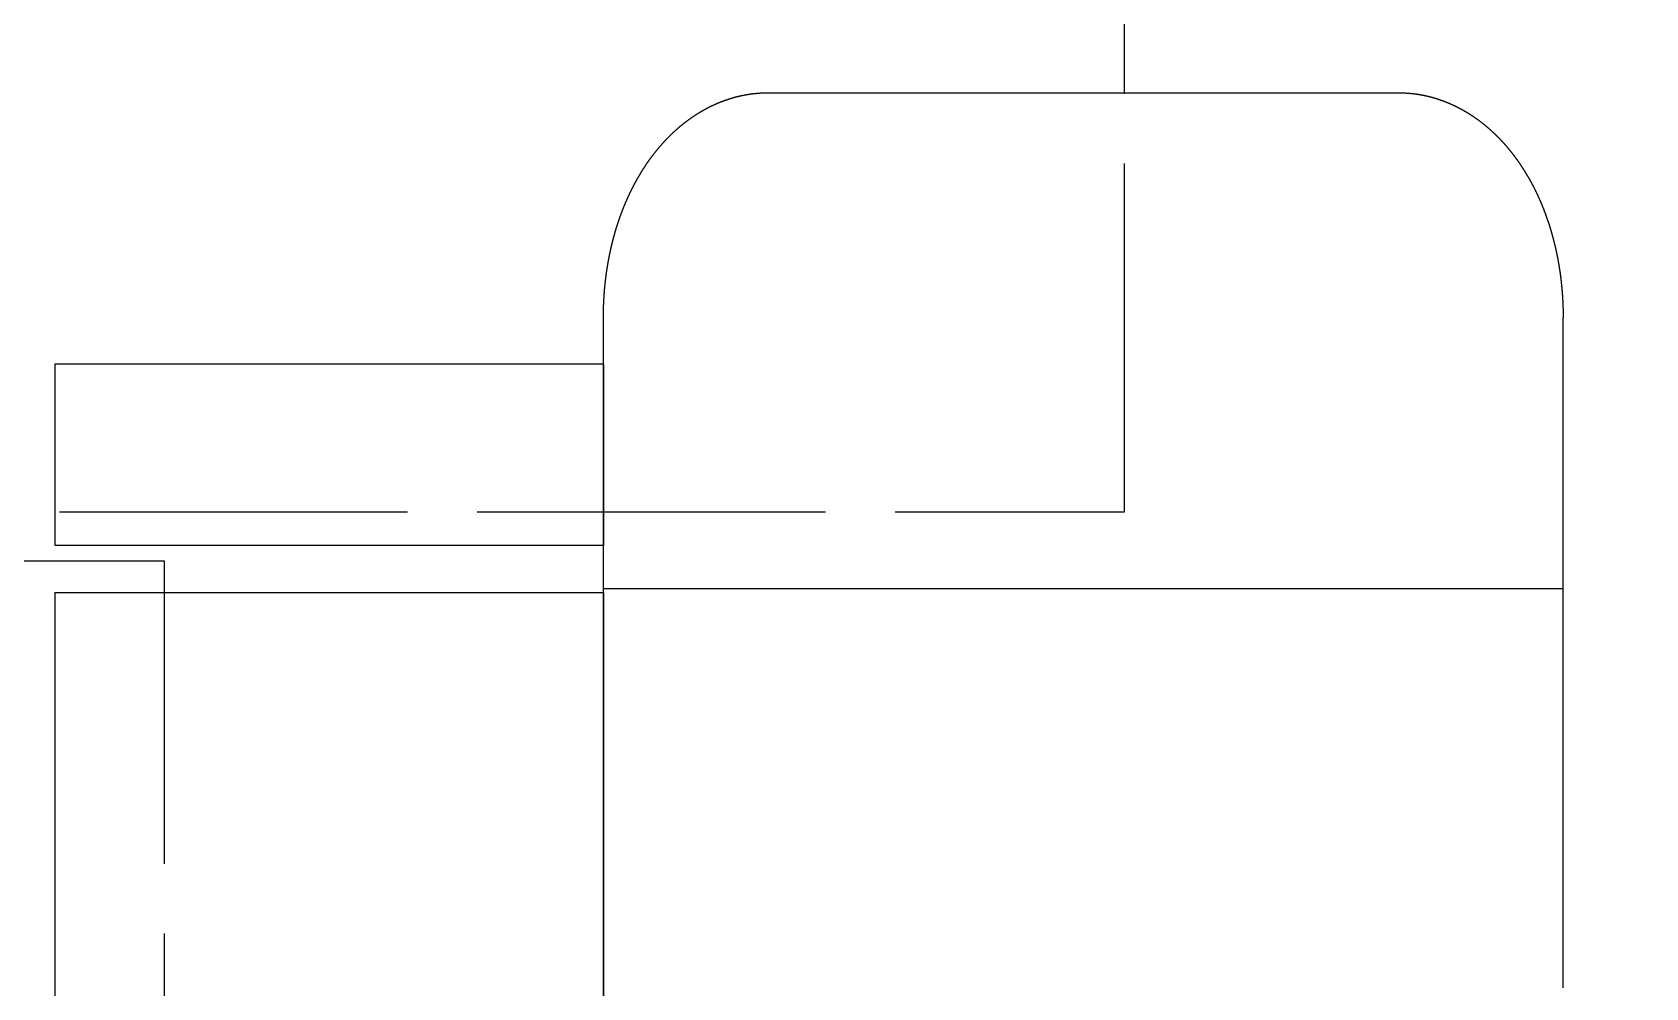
# Model space of a CAD drawing. Header units: millimetres. Extents: x -6.6 to 37.3, y -31.4 to 37.
# Drawn here: x 27.52 to 33.4, y 7.04 to 10.53 of the extents above; entities that cross this region are included whole.
import ezdxf

# ---------------------------------------------------------------- set-up
doc = ezdxf.new("R2010")
doc.units = ezdxf.units.MM
doc.linetypes.add('DASHED', pattern=[1.524, 1.27, -0.254])
for name, color, linetype in [('00_BOARD', 7, 'Continuous'), ('20_CONTACT', 3, 'Continuous'), ('30_OVERHANG', 2, 'DASHED')]:
    doc.layers.add(name, color=color, linetype=linetype)

msp = doc.modelspace()

# ---------------------------------------------------------------- linework, layer by layer
at = {"layer": '00_BOARD'}
msp.add_lwpolyline([(27.8, -1.5, -0.414214), (26.8, -0.5), (26.8, 10.5, -0.414214), (27.8, 11.5), (32.4, 11.5, 0.414214), (33.4, 12.5), (33.4, 33, 0.414214), (29.4, 37), (27.7614, 37, 0.245393), (24.4788, 35.2857, -0.522233), (2.3212, 35.2857, 0.245393), (-0.9614, 37), (-2.6, 37, 0.414214), (-6.6, 33), (-6.6, 12.5, 0.414214), (-5.6, 11.5), (-1, 11.5, -0.414214), (0, 10.5), (0, -0.5, -0.414214), (-1, -1.5)], format="xyb", dxfattribs=at)
at = {"layer": '20_CONTACT'}
for points in [[(29.6, 9.4876), (29.6, 9.4889), (29.6, 9.4902), (29.6, 9.4916), (29.6, 9.4929), (29.6, 9.4943), (29.6, 9.4956), (29.6, 9.497), (29.6, 9.4983), (29.6001, 9.4996), (29.6001, 9.501), (29.6001, 9.5023), (29.6001, 9.5037), (29.6001, 9.505), (29.6001, 9.5064), (29.6002, 9.5077), (29.6002, 9.509), (29.6002, 9.5104), (29.6002, 9.5117), (29.6003, 9.5131), (29.6003, 9.5144), (29.6003, 9.5157), (29.6004, 9.5171), (29.6004, 9.5184), (29.6004, 9.5197), (29.6005, 9.5211), (29.6005, 9.5224), (29.6005, 9.5238), (29.6006, 9.5251), (29.6006, 9.5264), (29.6007, 9.5278), (29.6007, 9.5291), (29.6008, 9.5304), (29.6008, 9.5318), (29.6009, 9.5331), (29.6009, 9.5345), (29.601, 9.5358), (29.601, 9.5371), (29.6011, 9.5385), (29.6011, 9.5398), (29.6012, 9.5411), (29.6012, 9.5425), (29.6013, 9.5438), (29.6014, 9.5451), (29.6014, 9.5465), (29.6015, 9.5478), (29.6016, 9.5491), (29.6016, 9.5504), (29.6017, 9.5518), (29.6018, 9.5531), (29.6018, 9.5544), (29.6019, 9.5558), (29.602, 9.5571), (29.6021, 9.5584), (29.6022, 9.5598), (29.6022, 9.5611), (29.6023, 9.5624), (29.6024, 9.5637), (29.6025, 9.5651), (29.6026, 9.5664), (29.6027, 9.5677), (29.6028, 9.569), (29.6028, 9.5704), (29.6029, 9.5717), (29.603, 9.573), (29.6031, 9.5743), (29.6032, 9.5757), (29.6033, 9.577), (29.6034, 9.5783), (29.6035, 9.5796), (29.6036, 9.581), (29.6037, 9.5823), (29.6038, 9.5836), (29.6039, 9.5849), (29.604, 9.5863), (29.6042, 9.5876), (29.6043, 9.5889), (29.6044, 9.5902), (29.6045, 9.5915), (29.6046, 9.5928), (29.6047, 9.5942), (29.6049, 9.5955), (29.605, 9.5968), (29.6051, 9.5981), (29.6052, 9.5994), (29.6053, 9.6008), (29.6055, 9.6021), (29.6056, 9.6034), (29.6057, 9.6047), (29.6059, 9.606), (29.606, 9.6073), (29.6061, 9.6086), (29.6063, 9.6099), (29.6064, 9.6113), (29.6065, 9.6126), (29.6067, 9.6139), (29.6068, 9.6152), (29.607, 9.6165), (29.6071, 9.6178), (29.6072, 9.6191), (29.6074, 9.6204), (29.6075, 9.6217), (29.6077, 9.623), (29.6078, 9.6244), (29.608, 9.6257), (29.6081, 9.627), (29.6083, 9.6283), (29.6085, 9.6296), (29.6086, 9.6309), (29.6088, 9.6322), (29.6089, 9.6335), (29.6091, 9.6348), (29.6093, 9.6361), (29.6094, 9.6374), (29.6096, 9.6387), (29.6098, 9.64), (29.6099, 9.6413), (29.6101, 9.6426), (29.6103, 9.6439), (29.6105, 9.6452), (29.6106, 9.6465), (29.6108, 9.6478), (29.611, 9.6491), (29.6112, 9.6504), (29.6113, 9.6517), (29.6115, 9.653), (29.6117, 9.6543), (29.6119, 9.6556), (29.6121, 9.6569), (29.6123, 9.6581), (29.6125, 9.6594), (29.6127, 9.6607), (29.6129, 9.662), (29.613, 9.6633), (29.6132, 9.6646), (29.6134, 9.6659), (29.6136, 9.6672), (29.6138, 9.6685), (29.614, 9.6698), (29.6142, 9.671), (29.6145, 9.6723), (29.6147, 9.6736), (29.6149, 9.6749), (29.6151, 9.6762), (29.6153, 9.6775), (29.6155, 9.6787), (29.6157, 9.68), (29.6159, 9.6813), (29.6161, 9.6826), (29.6164, 9.6839), (29.6166, 9.6851), (29.6168, 9.6864), (29.617, 9.6877), (29.6172, 9.689), (29.6175, 9.6903), (29.6177, 9.6915), (29.6179, 9.6928), (29.6182, 9.6941), (29.6184, 9.6954), (29.6186, 9.6966), (29.6189, 9.6979), (29.6191, 9.6992), (29.6193, 9.7005), (29.6196, 9.7017), (29.6198, 9.703), (29.62, 9.7043), (29.6203, 9.7055), (29.6205, 9.7068), (29.6208, 9.7081), (29.621, 9.7093), (29.6213, 9.7106), (29.6215, 9.7119), (29.6218, 9.7131), (29.622, 9.7144), (29.6223, 9.7157), (29.6225, 9.7169), (29.6228, 9.7182), (29.623, 9.7194), (29.6233, 9.7207), (29.6236, 9.722), (29.6238, 9.7232), (29.6241, 9.7245), (29.6244, 9.7257), (29.6246, 9.727), (29.6249, 9.7282), (29.6252, 9.7295), (29.6254, 9.7308), (29.6257, 9.732), (29.626, 9.7333), (29.6262, 9.7345), (29.6265, 9.7358), (29.6268, 9.737), (29.6271, 9.7383), (29.6274, 9.7395), (29.6276, 9.7408), (29.6279, 9.742), (29.6282, 9.7433), (29.6285, 9.7445), (29.6288, 9.7458), (29.6291, 9.747), (29.6294, 9.7482), (29.6297, 9.7495), (29.63, 9.7507), (29.6302, 9.752), (29.6305, 9.7532), (29.6308, 9.7544), (29.6311, 9.7557), (29.6314, 9.7569), (29.6317, 9.7582), (29.632, 9.7594), (29.6323, 9.7606), (29.6327, 9.7619), (29.633, 9.7631), (29.6333, 9.7643), (29.6336, 9.7656), (29.6339, 9.7668), (29.6342, 9.768), (29.6345, 9.7693), (29.6348, 9.7705), (29.6352, 9.7717), (29.6355, 9.7729), (29.6358, 9.7742), (29.6361, 9.7754), (29.6364, 9.7766), (29.6368, 9.7778), (29.6371, 9.7791), (29.6374, 9.7803), (29.6377, 9.7815), (29.6381, 9.7827), (29.6384, 9.7839), (29.6387, 9.7852), (29.6391, 9.7864), (29.6394, 9.7876), (29.6397, 9.7888), (29.6401, 9.79), (29.6404, 9.7912), (29.6408, 9.7925), (29.6411, 9.7937), (29.6414, 9.7949), (29.6418, 9.7961), (29.6421, 9.7973), (29.6425, 9.7985), (29.6428, 9.7997), (29.6432, 9.8009), (29.6435, 9.8021), (29.6439, 9.8033), (29.6442, 9.8045), (29.6446, 9.8057), (29.645, 9.807), (29.6453, 9.8082), (29.6457, 9.8094), (29.646, 9.8106), (29.6464, 9.8118), (29.6468, 9.8129), (29.6471, 9.8141), (29.6475, 9.8153), (29.6479, 9.8165), (29.6482, 9.8177), (29.6486, 9.8189), (29.649, 9.8201), (29.6493, 9.8213), (29.6497, 9.8225), (29.6501, 9.8237), (29.6505, 9.8249), (29.6509, 9.8261), (29.6512, 9.8273), (29.6516, 9.8284), (29.652, 9.8296), (29.6524, 9.8308), (29.6528, 9.832), (29.6532, 9.8332), (29.6535, 9.8344), (29.6539, 9.8355), (29.6543, 9.8367), (29.6547, 9.8379), (29.6551, 9.8391), (29.6555, 9.8402), (29.6559, 9.8414), (29.6563, 9.8426), (29.6567, 9.8438), (29.6571, 9.8449), (29.6575, 9.8461), (29.6579, 9.8473), (29.6583, 9.8484), (29.6587, 9.8496), (29.6591, 9.8508), (29.6595, 9.8519), (29.6599, 9.8531), (29.6604, 9.8543), (29.6608, 9.8554), (29.6612, 9.8566), (29.6616, 9.8578), (29.662, 9.8589), (29.6624, 9.8601), (29.6629, 9.8612), (29.6633, 9.8624), (29.6637, 9.8635), (29.6641, 9.8647), (29.6645, 9.8659), (29.665, 9.867), (29.6654, 9.8682), (29.6658, 9.8693), (29.6663, 9.8705), (29.6667, 9.8716), (29.6671, 9.8728), (29.6676, 9.8739), (29.668, 9.875), (29.6684, 9.8762), (29.6689, 9.8773), (29.6693, 9.8785), (29.6697, 9.8796), (29.6702, 9.8808), (29.6706, 9.8819), (29.6711, 9.883), (29.6715, 9.8842), (29.672, 9.8853), (29.6724, 9.8864), (29.6729, 9.8876), (29.6733, 9.8887), (29.6738, 9.8898), (29.6742, 9.891), (29.6747, 9.8921), (29.6751, 9.8932), (29.6756, 9.8944), (29.676, 9.8955), (29.6765, 9.8966), (29.677, 9.8977), (29.6774, 9.8988), (29.6779, 9.9), (29.6784, 9.9011), (29.6788, 9.9022), (29.6793, 9.9033), (29.6798, 9.9044), (29.6802, 9.9056), (29.6807, 9.9067), (29.6812, 9.9078), (29.6816, 9.9089), (29.6821, 9.91), (29.6826, 9.9111), (29.6831, 9.9122), (29.6836, 9.9133), (29.684, 9.9144), (29.6845, 9.9155), (29.685, 9.9167), (29.6855, 9.9178), (29.686, 9.9189), (29.6865, 9.92), (29.6869, 9.9211), (29.6874, 9.9222), (29.6879, 9.9233), (29.6884, 9.9243), (29.6889, 9.9254), (29.6894, 9.9265), (29.6899, 9.9276), (29.6904, 9.9287), (29.6909, 9.9298), (29.6914, 9.9309), (29.6919, 9.932), (29.6924, 9.9331), (29.6929, 9.9342), (29.6934, 9.9352), (29.6939, 9.9363), (29.6944, 9.9374), (29.6949, 9.9385), (29.6954, 9.9396), (29.6959, 9.9407), (29.6965, 9.9417), (29.697, 9.9428), (29.6975, 9.9439), (29.698, 9.945), (29.6985, 9.946), (29.699, 9.9471), (29.6996, 9.9482), (29.7001, 9.9492), (29.7006, 9.9503), (29.7011, 9.9514), (29.7016, 9.9524), (29.7022, 9.9535), (29.7027, 9.9546), (29.7032, 9.9556), (29.7038, 9.9567), (29.7043, 9.9577), (29.7048, 9.9588), (29.7053, 9.9599), (29.7059, 9.9609), (29.7064, 9.962), (29.707, 9.963), (29.7075, 9.9641), (29.708, 9.9651), (29.7086, 9.9662), (29.7091, 9.9672), (29.7097, 9.9683), (29.7102, 9.9693), (29.7107, 9.9703), (29.7113, 9.9714), (29.7118, 9.9724), (29.7124, 9.9735), (29.7129, 9.9745), (29.7135, 9.9755), (29.714, 9.9766), (29.7146, 9.9776), (29.7151, 9.9787), (29.7157, 9.9797), (29.7163, 9.9807), (29.7168, 9.9817), (29.7174, 9.9828), (29.7179, 9.9838), (29.7185, 9.9848), (29.7191, 9.9859), (29.7196, 9.9869), (29.7202, 9.9879), (29.7208, 9.9889), (29.7213, 9.9899), (29.7219, 9.991), (29.7225, 9.992), (29.723, 9.993), (29.7236, 9.994), (29.7242, 9.995), (29.7248, 9.996), (29.7253, 9.997), (29.7259, 9.9981), (29.7265, 9.9991), (29.7271, 10.0001), (29.7276, 10.0011), (29.7282, 10.0021), (29.7288, 10.0031), (29.7294, 10.0041), (29.73, 10.0051), (29.7306, 10.0061), (29.7312, 10.0071), (29.7317, 10.0081), (29.7323, 10.0091), (29.7329, 10.0101), (29.7335, 10.011), (29.7341, 10.012), (29.7347, 10.013), (29.7353, 10.014), (29.7359, 10.015), (29.7365, 10.016), (29.7371, 10.017), (29.7377, 10.018), (29.7383, 10.0189), (29.7389, 10.0199), (29.7395, 10.0209), (29.7401, 10.0219), (29.7407, 10.0228), (29.7413, 10.0238), (29.7419, 10.0248), (29.7425, 10.0258), (29.7431, 10.0267), (29.7438, 10.0277), (29.7444, 10.0287), (29.745, 10.0296), (29.7456, 10.0306), (29.7462, 10.0316), (29.7468, 10.0325), (29.7475, 10.0335), (29.7481, 10.0344), (29.7487, 10.0354), (29.7493, 10.0364), (29.7499, 10.0373), (29.7506, 10.0383), (29.7512, 10.0392), (29.7518, 10.0402), (29.7524, 10.0411), (29.7531, 10.0421), (29.7537, 10.043), (29.7543, 10.0439), (29.755, 10.0449), (29.7556, 10.0458), (29.7562, 10.0468), (29.7569, 10.0477), (29.7575, 10.0487), (29.7581, 10.0496), (29.7588, 10.0505), (29.7594, 10.0515), (29.76, 10.0524), (29.7607, 10.0533), (29.7613, 10.0542), (29.762, 10.0552), (29.7626, 10.0561), (29.7633, 10.057), (29.7639, 10.0579), (29.7646, 10.0589), (29.7652, 10.0598), (29.7659, 10.0607), (29.7665, 10.0616), (29.7672, 10.0625), (29.7678, 10.0635), (29.7685, 10.0644), (29.7691, 10.0653), (29.7698, 10.0662), (29.7704, 10.0671), (29.7711, 10.068), (29.7718, 10.0689), (29.7724, 10.0698), (29.7731, 10.0707), (29.7737, 10.0716), (29.7744, 10.0725), (29.7751, 10.0734), (29.7757, 10.0743), (29.7764, 10.0752), (29.7771, 10.0761), (29.7777, 10.077), (29.7784, 10.0779), (29.7791, 10.0788), (29.7798, 10.0797), (29.7804, 10.0806), (29.7811, 10.0814), (29.7818, 10.0823), (29.7825, 10.0832), (29.7831, 10.0841), (29.7838, 10.085), (29.7845, 10.0858), (29.7852, 10.0867), (29.7859, 10.0876), (29.7865, 10.0885), (29.7872, 10.0893), (29.7879, 10.0902), (29.7886, 10.0911), (29.7893, 10.0919), (29.79, 10.0928), (29.7906, 10.0937), (29.7913, 10.0945), (29.792, 10.0954), (29.7927, 10.0963), (29.7934, 10.0971), (29.7941, 10.098), (29.7948, 10.0988), (29.7955, 10.0997), (29.7962, 10.1005), (29.7969, 10.1014), (29.7976, 10.1022), (29.7983, 10.1031), (29.799, 10.1039), (29.7997, 10.1048), (29.8004, 10.1056), (29.8011, 10.1065), (29.8018, 10.1073), (29.8025, 10.1081), (29.8032, 10.109), (29.8039, 10.1098), (29.8046, 10.1106), (29.8053, 10.1115), (29.806, 10.1123), (29.8068, 10.1131), (29.8075, 10.114), (29.8082, 10.1148), (29.8089, 10.1156), (29.8096, 10.1164), (29.8103, 10.1172), (29.811, 10.1181), (29.8118, 10.1189), (29.8125, 10.1197), (29.8132, 10.1205), (29.8139, 10.1213), (29.8146, 10.1221), (29.8154, 10.1229), (29.8161, 10.1238), (29.8168, 10.1246), (29.8175, 10.1254), (29.8183, 10.1262), (29.819, 10.127), (29.8197, 10.1278), (29.8205, 10.1286), (29.8212, 10.1294), (29.8219, 10.1302), (29.8227, 10.131), (29.8234, 10.1318), (29.8241, 10.1325), (29.8249, 10.1333), (29.8256, 10.1341), (29.8263, 10.1349), (29.8271, 10.1357), (29.8278, 10.1365), (29.8285, 10.1373), (29.8293, 10.138), (29.83, 10.1388), (29.8308, 10.1396), (29.8315, 10.1404), (29.8323, 10.1411), (29.833, 10.1419), (29.8337, 10.1427), (29.8345, 10.1434), (29.8352, 10.1442), (29.836, 10.145), (29.8367, 10.1457), (29.8375, 10.1465), (29.8382, 10.1473), (29.839, 10.148), (29.8397, 10.1488), (29.8405, 10.1495), (29.8413, 10.1503), (29.842, 10.151), (29.8428, 10.1518), (29.8435, 10.1525), (29.8443, 10.1533), (29.845, 10.154), (29.8458, 10.1548), (29.8466, 10.1555), (29.8473, 10.1563), (29.8481, 10.157), (29.8489, 10.1577), (29.8496, 10.1585), (29.8504, 10.1592), (29.8512, 10.1599), (29.8519, 10.1607), (29.8527, 10.1614), (29.8535, 10.1621), (29.8542, 10.1629), (29.855, 10.1636), (29.8558, 10.1643), (29.8565, 10.165), (29.8573, 10.1657), (29.8581, 10.1665), (29.8589, 10.1672), (29.8596, 10.1679), (29.8604, 10.1686), (29.8612, 10.1693), (29.862, 10.17), (29.8628, 10.1707), (29.8635, 10.1714), (29.8643, 10.1721), (29.8651, 10.1728), (29.8659, 10.1735), (29.8667, 10.1742), (29.8674, 10.1749), (29.8682, 10.1756), (29.869, 10.1763), (29.8698, 10.177), (29.8706, 10.1777), (29.8714, 10.1784), (29.8722, 10.1791), (29.873, 10.1798), (29.8737, 10.1804), (29.8745, 10.1811), (29.8753, 10.1818), (29.8761, 10.1825), (29.8769, 10.1832), (29.8777, 10.1838), (29.8785, 10.1845), (29.8793, 10.1852), (29.8801, 10.1859), (29.8809, 10.1865), (29.8817, 10.1872), (29.8825, 10.1879), (29.8833, 10.1885), (29.8841, 10.1892), (29.8849, 10.1898), (29.8857, 10.1905), (29.8865, 10.1912), (29.8873, 10.1918), (29.8881, 10.1925), (29.8889, 10.1931), (29.8897, 10.1938), (29.8905, 10.1944), (29.8913, 10.1951), (29.8921, 10.1957), (29.893, 10.1963), (29.8938, 10.197), (29.8946, 10.1976), (29.8954, 10.1983), (29.8962, 10.1989), (29.897, 10.1995), (29.8978, 10.2002), (29.8986, 10.2008), (29.8995, 10.2014), (29.9003, 10.2021), (29.9011, 10.2027), (29.9019, 10.2033), (29.9027, 10.2039), (29.9035, 10.2045), (29.9044, 10.2052), (29.9052, 10.2058), (29.906, 10.2064), (29.9068, 10.207), (29.9077, 10.2076), (29.9085, 10.2082), (29.9093, 10.2088), (29.9101, 10.2094), (29.9109, 10.21), (29.9118, 10.2107), (29.9126, 10.2113), (29.9134, 10.2119), (29.9143, 10.2124), (29.9151, 10.213), (29.9159, 10.2136), (29.9167, 10.2142), (29.9176, 10.2148), (29.9184, 10.2154), (29.9192, 10.216), (29.9201, 10.2166), (29.9209, 10.2172), (29.9217, 10.2177), (29.9226, 10.2183), (29.9234, 10.2189), (29.9243, 10.2195), (29.9251, 10.2201), (29.9259, 10.2206), (29.9268, 10.2212), (29.9276, 10.2218), (29.9284, 10.2223), (29.9293, 10.2229), (29.9301, 10.2235), (29.931, 10.224), (29.9318, 10.2246), (29.9327, 10.2251), (29.9335, 10.2257), (29.9343, 10.2263), (29.9352, 10.2268), (29.936, 10.2274), (29.9369, 10.2279), (29.9377, 10.2285), (29.9386, 10.229), (29.9394, 10.2295), (29.9403, 10.2301), (29.9411, 10.2306), (29.942, 10.2312), (29.9428, 10.2317), (29.9437, 10.2322), (29.9445, 10.2328), (29.9454, 10.2333), (29.9462, 10.2338), (29.9471, 10.2344), (29.948, 10.2349), (29.9488, 10.2354), (29.9497, 10.2359), (29.9505, 10.2365), (29.9514, 10.237), (29.9522, 10.2375), (29.9531, 10.238), (29.954, 10.2385), (29.9548, 10.239), (29.9557, 10.2395), (29.9565, 10.2401), (29.9574, 10.2406), (29.9583, 10.2411), (29.9591, 10.2416), (29.96, 10.2421), (29.9608, 10.2426), (29.9617, 10.2431), (29.9626, 10.2436), (29.9634, 10.2441), (29.9643, 10.2445), (29.9652, 10.245), (29.966, 10.2455), (29.9669, 10.246), (29.9678, 10.2465), (29.9687, 10.247), (29.9695, 10.2475), (29.9704, 10.2479), (29.9713, 10.2484), (29.9721, 10.2489), (29.973, 10.2494), (29.9739, 10.2498), (29.9748, 10.2503), (29.9756, 10.2508), (29.9765, 10.2512), (29.9774, 10.2517), (29.9783, 10.2522), (29.9791, 10.2526), (29.98, 10.2531), (29.9809, 10.2535), (29.9818, 10.254), (29.9826, 10.2544), (29.9835, 10.2549), (29.9844, 10.2553), (29.9853, 10.2558), (29.9862, 10.2562), (29.987, 10.2567), (29.9879, 10.2571), (29.9888, 10.2576), (29.9897, 10.258), (29.9906, 10.2584), (29.9914, 10.2589), (29.9923, 10.2593), (29.9932, 10.2597), (29.9941, 10.2602), (29.995, 10.2606), (29.9959, 10.261), (29.9968, 10.2614), (29.9976, 10.2619), (29.9985, 10.2623), (29.9994, 10.2627), (30.0003, 10.2631), (30.0012, 10.2635), (30.0021, 10.2639), (30.003, 10.2644), (30.0039, 10.2648), (30.0048, 10.2652), (30.0057, 10.2656), (30.0065, 10.266), (30.0074, 10.2664), (30.0083, 10.2668), (30.0092, 10.2672), (30.0101, 10.2676), (30.011, 10.268), (30.0119, 10.2684), (30.0128, 10.2687), (30.0137, 10.2691), (30.0146, 10.2695), (30.0155, 10.2699), (30.0164, 10.2703), (30.0173, 10.2707), (30.0182, 10.271), (30.0191, 10.2714), (30.02, 10.2718), (30.0209, 10.2722), (30.0218, 10.2725), (30.0227, 10.2729), (30.0236, 10.2733), (30.0245, 10.2736), (30.0254, 10.274), (30.0263, 10.2744), (30.0272, 10.2747), (30.0281, 10.2751), (30.029, 10.2754), (30.0299, 10.2758), (30.0308, 10.2762), (30.0317, 10.2765), (30.0326, 10.2769), (30.0335, 10.2772), (30.0344, 10.2775), (30.0353, 10.2779), (30.0362, 10.2782), (30.0371, 10.2786), (30.038, 10.2789), (30.039, 10.2792), (30.0399, 10.2796), (30.0408, 10.2799), (30.0417, 10.2802), (30.0426, 10.2806), (30.0435, 10.2809), (30.0444, 10.2812), (30.0453, 10.2815), (30.0462, 10.2819), (30.0471, 10.2822), (30.0481, 10.2825), (30.049, 10.2828), (30.0499, 10.2831), (30.0508, 10.2834), (30.0517, 10.2837), (30.0526, 10.284), (30.0535, 10.2843), (30.0544, 10.2846), (30.0554, 10.2849), (30.0563, 10.2852), (30.0572, 10.2855), (30.0581, 10.2858), (30.059, 10.2861), (30.0599, 10.2864), (30.0609, 10.2867), (30.0618, 10.287), (30.0627, 10.2873), (30.0636, 10.2876), (30.0645, 10.2879), (30.0654, 10.2881), (30.0664, 10.2884), (30.0673, 10.2887), (30.0682, 10.289), (30.0691, 10.2892), (30.07, 10.2895), (30.071, 10.2898), (30.0719, 10.29), (30.0728, 10.2903), (30.0737, 10.2906), (30.0746, 10.2908), (30.0756, 10.2911), (30.0765, 10.2913), (30.0774, 10.2916), (30.0783, 10.2919), (30.0793, 10.2921), (30.0802, 10.2924), (30.0811, 10.2926), (30.082, 10.2929), (30.0829, 10.2931), (30.0839, 10.2933), (30.0848, 10.2936), (30.0857, 10.2938), (30.0866, 10.2941), (30.0876, 10.2943), (30.0885, 10.2945), (30.0894, 10.2947), (30.0904, 10.295), (30.0913, 10.2952), (30.0922, 10.2954), (30.0931, 10.2956), (30.0941, 10.2959), (30.095, 10.2961), (30.0959, 10.2963), (30.0968, 10.2965), (30.0978, 10.2967), (30.0987, 10.2969), (30.0996, 10.2972), (30.1006, 10.2974), (30.1015, 10.2976), (30.1024, 10.2978), (30.1033, 10.298), (30.1043, 10.2982), (30.1052, 10.2984), (30.1061, 10.2986), (30.1071, 10.2988), (30.108, 10.2989), (30.1089, 10.2991), (30.1099, 10.2993), (30.1108, 10.2995), (30.1117, 10.2997), (30.1127, 10.2999), (30.1136, 10.3001), (30.1145, 10.3002), (30.1155, 10.3004), (30.1164, 10.3006), (30.1173, 10.3008), (30.1183, 10.3009), (30.1192, 10.3011), (30.1201, 10.3013), (30.1211, 10.3014), (30.122, 10.3016), (30.1229, 10.3018), (30.1239, 10.3019), (30.1248, 10.3021), (30.1257, 10.3022), (30.1267, 10.3024), (30.1276, 10.3025), (30.1285, 10.3027), (30.1295, 10.3028), (30.1304, 10.303), (30.1314, 10.3031), (30.1323, 10.3033), (30.1332, 10.3034), (30.1342, 10.3035), (30.1351, 10.3037), (30.136, 10.3038), (30.137, 10.3039), (30.1379, 10.3041), (30.1388, 10.3042), (30.1398, 10.3043), (30.1407, 10.3044), (30.1417, 10.3046), (30.1426, 10.3047), (30.1435, 10.3048), (30.1445, 10.3049), (30.1454, 10.305), (30.1464, 10.3051), (30.1473, 10.3052), (30.1482, 10.3054), (30.1492, 10.3055), (30.1501, 10.3056), (30.151, 10.3057), (30.152, 10.3058), (30.1529, 10.3059), (30.1539, 10.306), (30.1548, 10.3061), (30.1557, 10.3062), (30.1567, 10.3062), (30.1576, 10.3063), (30.1586, 10.3064), (30.1595, 10.3065), (30.1604, 10.3066), (30.1614, 10.3067), (30.1623, 10.3067), (30.1633, 10.3068), (30.1642, 10.3069), (30.1652, 10.307), (30.1661, 10.307), (30.167, 10.3071), (30.168, 10.3072), (30.1689, 10.3072), (30.1699, 10.3073), (30.1708, 10.3074), (30.1717, 10.3074), (30.1727, 10.3075), (30.1736, 10.3075), (30.1746, 10.3076), (30.1755, 10.3076), (30.1764, 10.3077), (30.1774, 10.3077), (30.1783, 10.3078), (30.1793, 10.3078), (30.1802, 10.3079), (30.1812, 10.3079), (30.1821, 10.308), (30.183, 10.308), (30.184, 10.308), (30.1849, 10.3081), (30.1859, 10.3081), (30.1868, 10.3081), (30.1878, 10.3081), (30.1887, 10.3082), (30.1896, 10.3082), (30.1906, 10.3082), (30.1915, 10.3082), (30.1925, 10.3082), (30.1934, 10.3083), (30.1943, 10.3083), (30.1953, 10.3083), (30.1962, 10.3083), (30.1972, 10.3083), (30.1981, 10.3083), (30.1991, 10.3083), (30.2, 10.3083)], [(30.2, 10.3083), (32.5, 10.3083)], [(32.5, 10.3083), (32.5009, 10.3083), (32.5016, 10.3083), (32.5025, 10.3083), (32.5034, 10.3083), (32.5044, 10.3083), (32.5053, 10.3083), (32.5063, 10.3083), (32.5072, 10.3082), (32.5081, 10.3082), (32.5091, 10.3082), (32.51, 10.3082), (32.511, 10.3082), (32.5119, 10.3082), (32.5128, 10.3081), (32.5138, 10.3081), (32.5147, 10.3081), (32.5157, 10.308), (32.5166, 10.308), (32.5176, 10.308), (32.5185, 10.3079), (32.5194, 10.3079), (32.5204, 10.3078), (32.5213, 10.3078), (32.5223, 10.3078), (32.5232, 10.3077), (32.5242, 10.3077), (32.5251, 10.3076), (32.526, 10.3076), (32.527, 10.3075), (32.5279, 10.3074), (32.5289, 10.3074), (32.5298, 10.3073), (32.5307, 10.3073), (32.5317, 10.3072), (32.5326, 10.3071), (32.5336, 10.3071), (32.5345, 10.307), (32.5354, 10.3069), (32.5364, 10.3068), (32.5373, 10.3068), (32.5383, 10.3067), (32.5392, 10.3066), (32.5402, 10.3065), (32.5411, 10.3064), (32.542, 10.3064), (32.543, 10.3063), (32.5439, 10.3062), (32.5449, 10.3061), (32.5458, 10.306), (32.5467, 10.3059), (32.5477, 10.3058), (32.5486, 10.3057), (32.5495, 10.3056), (32.5505, 10.3055), (32.5514, 10.3054), (32.5524, 10.3053), (32.5533, 10.3052), (32.5542, 10.3051), (32.5552, 10.305), (32.5561, 10.3048), (32.5571, 10.3047), (32.558, 10.3046), (32.5589, 10.3045), (32.5599, 10.3044), (32.5608, 10.3042), (32.5617, 10.3041), (32.5627, 10.304), (32.5636, 10.3038), (32.5646, 10.3037), (32.5655, 10.3036), (32.5664, 10.3034), (32.5674, 10.3033), (32.5683, 10.3032), (32.5692, 10.303), (32.5702, 10.3029), (32.5711, 10.3027), (32.5721, 10.3026), (32.573, 10.3024), (32.5739, 10.3023), (32.5749, 10.3021), (32.5758, 10.302), (32.5767, 10.3018), (32.5777, 10.3016), (32.5786, 10.3015), (32.5795, 10.3013), (32.5805, 10.3012), (32.5814, 10.301), (32.5823, 10.3008), (32.5833, 10.3006), (32.5842, 10.3005), (32.5851, 10.3003), (32.5861, 10.3001), (32.587, 10.2999), (32.5879, 10.2998), (32.5889, 10.2996), (32.5898, 10.2994), (32.5907, 10.2992), (32.5917, 10.299), (32.5926, 10.2988), (32.5935, 10.2986), (32.5945, 10.2984), (32.5954, 10.2982), (32.5963, 10.298), (32.5972, 10.2978), (32.5982, 10.2976), (32.5991, 10.2974), (32.6, 10.2972), (32.601, 10.297), (32.6019, 10.2968), (32.6028, 10.2966), (32.6037, 10.2964), (32.6047, 10.2962), (32.6056, 10.2959), (32.6065, 10.2957), (32.6075, 10.2955), (32.6084, 10.2953), (32.6093, 10.2951), (32.6102, 10.2948), (32.6112, 10.2946), (32.6121, 10.2944), (32.613, 10.2941), (32.6139, 10.2939), (32.6149, 10.2937), (32.6158, 10.2934), (32.6167, 10.2932), (32.6176, 10.2929), (32.6186, 10.2927), (32.6195, 10.2924), (32.6204, 10.2922), (32.6213, 10.2919), (32.6223, 10.2917), (32.6232, 10.2914), (32.6241, 10.2912), (32.625, 10.2909), (32.6259, 10.2907), (32.6269, 10.2904), (32.6278, 10.2901), (32.6287, 10.2899), (32.6296, 10.2896), (32.6305, 10.2893), (32.6315, 10.2891), (32.6324, 10.2888), (32.6333, 10.2885), (32.6342, 10.2882), (32.6351, 10.288), (32.6361, 10.2877), (32.637, 10.2874), (32.6379, 10.2871), (32.6388, 10.2868), (32.6397, 10.2865), (32.6406, 10.2862), (32.6416, 10.2859), (32.6425, 10.2857), (32.6434, 10.2854), (32.6443, 10.2851), (32.6452, 10.2848), (32.6461, 10.2845), (32.6471, 10.2842), (32.648, 10.2838), (32.6489, 10.2835), (32.6498, 10.2832), (32.6507, 10.2829), (32.6516, 10.2826), (32.6525, 10.2823), (32.6534, 10.282), (32.6544, 10.2816), (32.6553, 10.2813), (32.6562, 10.281), (32.6571, 10.2807), (32.658, 10.2804), (32.6589, 10.28), (32.6598, 10.2797), (32.6607, 10.2794), (32.6616, 10.279), (32.6625, 10.2787), (32.6634, 10.2784), (32.6643, 10.278), (32.6653, 10.2777), (32.6662, 10.2773), (32.6671, 10.277), (32.668, 10.2766), (32.6689, 10.2763), (32.6698, 10.2759), (32.6707, 10.2756), (32.6716, 10.2752), (32.6725, 10.2749), (32.6734, 10.2745), (32.6743, 10.2741), (32.6752, 10.2738), (32.6761, 10.2734), (32.677, 10.273), (32.6779, 10.2727), (32.6788, 10.2723), (32.6797, 10.2719), (32.6806, 10.2716), (32.6815, 10.2712), (32.6824, 10.2708), (32.6833, 10.2704), (32.6842, 10.27), (32.6851, 10.2697), (32.686, 10.2693), (32.6869, 10.2689), (32.6878, 10.2685), (32.6887, 10.2681), (32.6896, 10.2677), (32.6905, 10.2673), (32.6913, 10.2669), (32.6922, 10.2665), (32.6931, 10.2661), (32.694, 10.2657), (32.6949, 10.2653), (32.6958, 10.2649), (32.6967, 10.2645), (32.6976, 10.2641), (32.6985, 10.2637), (32.6994, 10.2633), (32.7003, 10.2629), (32.7011, 10.2624), (32.702, 10.262), (32.7029, 10.2616), (32.7038, 10.2612), (32.7047, 10.2607), (32.7056, 10.2603), (32.7065, 10.2599), (32.7073, 10.2595), (32.7082, 10.259), (32.7091, 10.2586), (32.71, 10.2582), (32.7109, 10.2577), (32.7118, 10.2573), (32.7126, 10.2568), (32.7135, 10.2564), (32.7144, 10.256), (32.7153, 10.2555), (32.7162, 10.2551), (32.717, 10.2546), (32.7179, 10.2542), (32.7188, 10.2537), (32.7197, 10.2532), (32.7206, 10.2528), (32.7214, 10.2523), (32.7223, 10.2519), (32.7232, 10.2514), (32.7241, 10.2509), (32.7249, 10.2505), (32.7258, 10.25), (32.7267, 10.2495), (32.7275, 10.2491), (32.7284, 10.2486), (32.7293, 10.2481), (32.7302, 10.2476), (32.731, 10.2471), (32.7319, 10.2467), (32.7328, 10.2462), (32.7336, 10.2457), (32.7345, 10.2452), (32.7354, 10.2447), (32.7362, 10.2442), (32.7371, 10.2437), (32.738, 10.2432), (32.7388, 10.2427), (32.7397, 10.2422), (32.7406, 10.2417), (32.7414, 10.2412), (32.7423, 10.2407), (32.7432, 10.2402), (32.744, 10.2397), (32.7449, 10.2392), (32.7457, 10.2387), (32.7466, 10.2382), (32.7475, 10.2377), (32.7483, 10.2372), (32.7492, 10.2366), (32.75, 10.2361), (32.7509, 10.2356), (32.7517, 10.2351), (32.7526, 10.2346), (32.7534, 10.234), (32.7543, 10.2335), (32.7552, 10.233), (32.756, 10.2324), (32.7569, 10.2319), (32.7577, 10.2314), (32.7586, 10.2308), (32.7594, 10.2303), (32.7603, 10.2297), (32.7611, 10.2292), (32.762, 10.2287), (32.7628, 10.2281), (32.7637, 10.2276), (32.7645, 10.227), (32.7653, 10.2265), (32.7662, 10.2259), (32.767, 10.2253), (32.7679, 10.2248), (32.7687, 10.2242), (32.7696, 10.2237), (32.7704, 10.2231), (32.7712, 10.2225), (32.7721, 10.222), (32.7729, 10.2214), (32.7738, 10.2208), (32.7746, 10.2203), (32.7754, 10.2197), (32.7763, 10.2191), (32.7771, 10.2185), (32.778, 10.218), (32.7788, 10.2174), (32.7796, 10.2168), (32.7805, 10.2162), (32.7813, 10.2156), (32.7821, 10.215), (32.7829, 10.2144), (32.7838, 10.2139), (32.7846, 10.2133), (32.7854, 10.2127), (32.7863, 10.2121), (32.7871, 10.2115), (32.7879, 10.2109), (32.7887, 10.2103), (32.7896, 10.2097), (32.7904, 10.2091), (32.7912, 10.2085), (32.792, 10.2078), (32.7929, 10.2072), (32.7937, 10.2066), (32.7945, 10.206), (32.7953, 10.2054), (32.7962, 10.2048), (32.797, 10.2042), (32.7978, 10.2035), (32.7986, 10.2029), (32.7994, 10.2023), (32.8002, 10.2017), (32.8011, 10.201), (32.8019, 10.2004), (32.8027, 10.1998), (32.8035, 10.1991), (32.8043, 10.1985), (32.8051, 10.1979), (32.8059, 10.1972), (32.8067, 10.1966), (32.8076, 10.1959), (32.8084, 10.1953), (32.8092, 10.1947), (32.81, 10.194), (32.8108, 10.1934), (32.8116, 10.1927), (32.8124, 10.1921), (32.8132, 10.1914), (32.814, 10.1907), (32.8148, 10.1901), (32.8156, 10.1894), (32.8164, 10.1888), (32.8172, 10.1881), (32.818, 10.1874), (32.8188, 10.1868), (32.8196, 10.1861), (32.8204, 10.1854), (32.8212, 10.1848), (32.822, 10.1841), (32.8228, 10.1834), (32.8236, 10.1827), (32.8244, 10.1821), (32.8252, 10.1814), (32.826, 10.1807), (32.8268, 10.18), (32.8275, 10.1793), (32.8283, 10.1786), (32.8291, 10.178), (32.8299, 10.1773), (32.8307, 10.1766), (32.8315, 10.1759), (32.8323, 10.1752), (32.8331, 10.1745), (32.8338, 10.1738), (32.8346, 10.1731), (32.8354, 10.1724), (32.8362, 10.1717), (32.837, 10.171), (32.8377, 10.1703), (32.8385, 10.1696), (32.8393, 10.1689), (32.8401, 10.1681), (32.8409, 10.1674), (32.8416, 10.1667), (32.8424, 10.166), (32.8432, 10.1653), (32.8439, 10.1646), (32.8447, 10.1638), (32.8455, 10.1631), (32.8463, 10.1624), (32.847, 10.1617), (32.8478, 10.1609), (32.8486, 10.1602), (32.8493, 10.1595), (32.8501, 10.1587), (32.8509, 10.158), (32.8516, 10.1573), (32.8524, 10.1565), (32.8532, 10.1558), (32.8539, 10.155), (32.8547, 10.1543), (32.8554, 10.1536), (32.8562, 10.1528), (32.857, 10.1521), (32.8577, 10.1513), (32.8585, 10.1506), (32.8592, 10.1498), (32.86, 10.1491), (32.8607, 10.1483), (32.8615, 10.1475), (32.8622, 10.1468), (32.863, 10.146), (32.8637, 10.1453), (32.8645, 10.1445), (32.8652, 10.1437), (32.866, 10.143), (32.8667, 10.1422), (32.8675, 10.1414), (32.8682, 10.1406), (32.869, 10.1399), (32.8697, 10.1391), (32.8704, 10.1383), (32.8712, 10.1375), (32.8719, 10.1368), (32.8727, 10.136), (32.8734, 10.1352), (32.8741, 10.1344), (32.8749, 10.1336), (32.8756, 10.1328), (32.8763, 10.132), (32.8771, 10.1313), (32.8778, 10.1305), (32.8785, 10.1297), (32.8793, 10.1289), (32.88, 10.1281), (32.8807, 10.1273), (32.8815, 10.1265), (32.8822, 10.1257), (32.8829, 10.1249), (32.8836, 10.1241), (32.8844, 10.1232), (32.8851, 10.1224), (32.8858, 10.1216), (32.8865, 10.1208), (32.8873, 10.12), (32.888, 10.1192), (32.8887, 10.1184), (32.8894, 10.1175), (32.8901, 10.1167), (32.8908, 10.1159), (32.8916, 10.1151), (32.8923, 10.1143), (32.893, 10.1134), (32.8937, 10.1126), (32.8944, 10.1118), (32.8951, 10.1109), (32.8958, 10.1101), (32.8965, 10.1093), (32.8972, 10.1084), (32.8979, 10.1076), (32.8986, 10.1068), (32.8993, 10.1059), (32.9001, 10.1051), (32.9008, 10.1042), (32.9015, 10.1034), (32.9022, 10.1025), (32.9029, 10.1017), (32.9036, 10.1008), (32.9042, 10.1), (32.9049, 10.0991), (32.9056, 10.0983), (32.9063, 10.0974), (32.907, 10.0966), (32.9077, 10.0957), (32.9084, 10.0949), (32.9091, 10.094), (32.9098, 10.0931), (32.9105, 10.0923), (32.9112, 10.0914), (32.9118, 10.0905), (32.9125, 10.0897), (32.9132, 10.0888), (32.9139, 10.0879), (32.9146, 10.087), (32.9153, 10.0862), (32.9159, 10.0853), (32.9166, 10.0844), (32.9173, 10.0835), (32.918, 10.0826), (32.9187, 10.0818), (32.9193, 10.0809), (32.92, 10.08), (32.9207, 10.0791), (32.9213, 10.0782), (32.922, 10.0773), (32.9227, 10.0764), (32.9234, 10.0755), (32.924, 10.0746), (32.9247, 10.0738), (32.9254, 10.0729), (32.926, 10.072), (32.9267, 10.0711), (32.9273, 10.0702), (32.928, 10.0692), (32.9287, 10.0683), (32.9293, 10.0674), (32.93, 10.0665), (32.9306, 10.0656), (32.9313, 10.0647), (32.9319, 10.0638), (32.9326, 10.0629), (32.9333, 10.062), (32.9339, 10.061), (32.9346, 10.0601), (32.9352, 10.0592), (32.9359, 10.0583), (32.9365, 10.0574), (32.9371, 10.0564), (32.9378, 10.0555), (32.9384, 10.0546), (32.9391, 10.0537), (32.9397, 10.0527), (32.9404, 10.0518), (32.941, 10.0509), (32.9416, 10.0499), (32.9423, 10.049), (32.9429, 10.0481), (32.9435, 10.0471), (32.9442, 10.0462), (32.9448, 10.0452), (32.9454, 10.0443), (32.9461, 10.0434), (32.9467, 10.0424), (32.9473, 10.0415), (32.948, 10.0405), (32.9486, 10.0396), (32.9492, 10.0386), (32.9498, 10.0377), (32.9505, 10.0367), (32.9511, 10.0357), (32.9517, 10.0348), (32.9523, 10.0338), (32.9529, 10.0329), (32.9536, 10.0319), (32.9542, 10.0309), (32.9548, 10.03), (32.9554, 10.029), (32.956, 10.0281), (32.9566, 10.0271), (32.9572, 10.0261), (32.9579, 10.0251), (32.9585, 10.0242), (32.9591, 10.0232), (32.9597, 10.0222), (32.9603, 10.0212), (32.9609, 10.0203), (32.9615, 10.0193), (32.9621, 10.0183), (32.9627, 10.0173), (32.9633, 10.0163), (32.9639, 10.0154), (32.9645, 10.0144), (32.9651, 10.0134), (32.9657, 10.0124), (32.9663, 10.0114), (32.9669, 10.0104), (32.9675, 10.0094), (32.968, 10.0084), (32.9686, 10.0074), (32.9692, 10.0064), (32.9698, 10.0054), (32.9704, 10.0044), (32.971, 10.0034), (32.9716, 10.0024), (32.9721, 10.0014), (32.9727, 10.0004), (32.9733, 9.9994), (32.9739, 9.9984), (32.9745, 9.9974), (32.975, 9.9964), (32.9756, 9.9954), (32.9762, 9.9944), (32.9768, 9.9934), (32.9773, 9.9923), (32.9779, 9.9913), (32.9785, 9.9903), (32.979, 9.9893), (32.9796, 9.9883), (32.9802, 9.9873), (32.9807, 9.9862), (32.9813, 9.9852), (32.9819, 9.9842), (32.9824, 9.9832), (32.983, 9.9821), (32.9835, 9.9811), (32.9841, 9.9801), (32.9847, 9.979), (32.9852, 9.978), (32.9858, 9.977), (32.9863, 9.9759), (32.9869, 9.9749), (32.9874, 9.9739), (32.988, 9.9728), (32.9885, 9.9718), (32.9891, 9.9707), (32.9896, 9.9697), (32.9901, 9.9686), (32.9907, 9.9676), (32.9912, 9.9665), (32.9918, 9.9655), (32.9923, 9.9645), (32.9929, 9.9634), (32.9934, 9.9623), (32.9939, 9.9613), (32.9945, 9.9602), (32.995, 9.9592), (32.9955, 9.9581), (32.9961, 9.9571), (32.9966, 9.956), (32.9971, 9.9549), (32.9976, 9.9539), (32.9982, 9.9528), (32.9987, 9.9518), (32.9992, 9.9507), (32.9997, 9.9496), (33.0003, 9.9486), (33.0008, 9.9475), (33.0013, 9.9464), (33.0018, 9.9453), (33.0023, 9.9443), (33.0028, 9.9432), (33.0034, 9.9421), (33.0039, 9.941), (33.0044, 9.94), (33.0049, 9.9389), (33.0054, 9.9378), (33.0059, 9.9367), (33.0064, 9.9356), (33.0069, 9.9346), (33.0074, 9.9335), (33.0079, 9.9324), (33.0084, 9.9313), (33.0089, 9.9302), (33.0094, 9.9291), (33.0099, 9.928), (33.0104, 9.9269), (33.0109, 9.9258), (33.0114, 9.9248), (33.0119, 9.9237), (33.0124, 9.9226), (33.0129, 9.9215), (33.0134, 9.9204), (33.0139, 9.9193), (33.0143, 9.9182), (33.0148, 9.9171), (33.0153, 9.916), (33.0158, 9.9148), (33.0163, 9.9137), (33.0167, 9.9126), (33.0172, 9.9115), (33.0177, 9.9104), (33.0182, 9.9093), (33.0187, 9.9082), (33.0191, 9.9071), (33.0196, 9.906), (33.0201, 9.9049), (33.0205, 9.9037), (33.021, 9.9026), (33.0215, 9.9015), (33.0219, 9.9004), (33.0224, 9.8993), (33.0229, 9.8981), (33.0233, 9.897), (33.0238, 9.8959), (33.0242, 9.8948), (33.0247, 9.8936), (33.0252, 9.8925), (33.0256, 9.8914), (33.0261, 9.8903), (33.0265, 9.8891), (33.027, 9.888), (33.0274, 9.8869), (33.0279, 9.8857), (33.0283, 9.8846), (33.0288, 9.8835), (33.0292, 9.8823), (33.0297, 9.8812), (33.0301, 9.88), (33.0305, 9.8789), (33.031, 9.8778), (33.0314, 9.8766), (33.0319, 9.8755), (33.0323, 9.8743), (33.0327, 9.8732), (33.0332, 9.872), (33.0336, 9.8709), (33.034, 9.8697), (33.0344, 9.8686), (33.0349, 9.8674), (33.0353, 9.8663), (33.0357, 9.8651), (33.0361, 9.864), (33.0366, 9.8628), (33.037, 9.8617), (33.0374, 9.8605), (33.0378, 9.8593), (33.0382, 9.8582), (33.0387, 9.857), (33.0391, 9.8559), (33.0395, 9.8547), (33.0399, 9.8535), (33.0403, 9.8524), (33.0407, 9.8512), (33.0411, 9.85), (33.0415, 9.8489), (33.0419, 9.8477), (33.0423, 9.8465), (33.0427, 9.8454), (33.0431, 9.8442), (33.0435, 9.843), (33.0439, 9.8418), (33.0443, 9.8407), (33.0447, 9.8395), (33.0451, 9.8383), (33.0455, 9.8371), (33.0459, 9.836), (33.0463, 9.8348), (33.0467, 9.8336), (33.0471, 9.8324), (33.0475, 9.8312), (33.0479, 9.8301), (33.0482, 9.8289), (33.0486, 9.8277), (33.049, 9.8265), (33.0494, 9.8253), (33.0498, 9.8241), (33.0501, 9.8229), (33.0505, 9.8217), (33.0509, 9.8206), (33.0513, 9.8194), (33.0516, 9.8182), (33.052, 9.817), (33.0524, 9.8158), (33.0527, 9.8146), (33.0531, 9.8134), (33.0535, 9.8122), (33.0538, 9.811), (33.0542, 9.8098), (33.0546, 9.8086), (33.0549, 9.8074), (33.0553, 9.8062), (33.0556, 9.805), (33.056, 9.8038), (33.0563, 9.8026), (33.0567, 9.8014), (33.057, 9.8002), (33.0574, 9.799), (33.0577, 9.7977), (33.0581, 9.7965), (33.0584, 9.7953), (33.0588, 9.7941), (33.0591, 9.7929), (33.0595, 9.7917), (33.0598, 9.7905), (33.0601, 9.7893), (33.0605, 9.788), (33.0608, 9.7868), (33.0611, 9.7856), (33.0615, 9.7844), (33.0618, 9.7832), (33.0621, 9.782), (33.0625, 9.7807), (33.0628, 9.7795), (33.0631, 9.7783), (33.0634, 9.7771), (33.0638, 9.7758), (33.0641, 9.7746), (33.0644, 9.7734), (33.0647, 9.7722), (33.065, 9.7709), (33.0654, 9.7697), (33.0657, 9.7685), (33.066, 9.7672), (33.0663, 9.766), (33.0666, 9.7648), (33.0669, 9.7636), (33.0672, 9.7623), (33.0675, 9.7611), (33.0678, 9.7598), (33.0681, 9.7586), (33.0684, 9.7574), (33.0688, 9.7561), (33.0691, 9.7549), (33.0693, 9.7537), (33.0696, 9.7524), (33.0699, 9.7512), (33.0702, 9.7499), (33.0705, 9.7487), (33.0708, 9.7475), (33.0711, 9.7462), (33.0714, 9.745), (33.0717, 9.7437), (33.072, 9.7425), (33.0723, 9.7412), (33.0725, 9.74), (33.0728, 9.7387), (33.0731, 9.7375), (33.0734, 9.7362), (33.0737, 9.735), (33.0739, 9.7337), (33.0742, 9.7325), (33.0745, 9.7312), (33.0747, 9.73), (33.075, 9.7287), (33.0753, 9.7275), (33.0755, 9.7262), (33.0758, 9.7249), (33.0761, 9.7237), (33.0763, 9.7224), (33.0766, 9.7212), (33.0769, 9.7199), (33.0771, 9.7186), (33.0774, 9.7174), (33.0776, 9.7161), (33.0779, 9.7149), (33.0781, 9.7136), (33.0784, 9.7123), (33.0786, 9.7111), (33.0789, 9.7098), (33.0791, 9.7085), (33.0794, 9.7073), (33.0796, 9.706), (33.0799, 9.7047), (33.0801, 9.7035), (33.0804, 9.7022), (33.0806, 9.7009), (33.0808, 9.6996), (33.0811, 9.6984), (33.0813, 9.6971), (33.0815, 9.6958), (33.0818, 9.6946), (33.082, 9.6933), (33.0822, 9.692), (33.0824, 9.6907), (33.0827, 9.6895), (33.0829, 9.6882), (33.0831, 9.6869), (33.0833, 9.6856), (33.0836, 9.6843), (33.0838, 9.6831), (33.084, 9.6818), (33.0842, 9.6805), (33.0844, 9.6792), (33.0846, 9.6779), (33.0848, 9.6767), (33.0851, 9.6754), (33.0853, 9.6741), (33.0855, 9.6728), (33.0857, 9.6715), (33.0859, 9.6702), (33.0861, 9.6689), (33.0863, 9.6677), (33.0865, 9.6664), (33.0867, 9.6651), (33.0869, 9.6638), (33.0871, 9.6625), (33.0873, 9.6612), (33.0875, 9.6599), (33.0877, 9.6586), (33.0878, 9.6573), (33.088, 9.656), (33.0882, 9.6547), (33.0884, 9.6534), (33.0886, 9.6522), (33.0888, 9.6509), (33.089, 9.6496), (33.0891, 9.6483), (33.0893, 9.647), (33.0895, 9.6457), (33.0897, 9.6444), (33.0898, 9.6431), (33.09, 9.6418), (33.0902, 9.6405), (33.0903, 9.6392), (33.0905, 9.6379), (33.0907, 9.6366), (33.0908, 9.6353), (33.091, 9.634), (33.0912, 9.6327), (33.0913, 9.6314), (33.0915, 9.6301), (33.0916, 9.6288), (33.0918, 9.6274), (33.092, 9.6261), (33.0921, 9.6248), (33.0923, 9.6235), (33.0924, 9.6222), (33.0926, 9.6209), (33.0927, 9.6196), (33.0929, 9.6183), (33.093, 9.617), (33.0931, 9.6157), (33.0933, 9.6144), (33.0934, 9.6131), (33.0936, 9.6117), (33.0937, 9.6104), (33.0938, 9.6091), (33.094, 9.6078), (33.0941, 9.6065), (33.0942, 9.6052), (33.0944, 9.6039), (33.0945, 9.6025), (33.0946, 9.6012), (33.0947, 9.5999), (33.0949, 9.5986), (33.095, 9.5973), (33.0951, 9.596), (33.0952, 9.5947), (33.0953, 9.5933), (33.0955, 9.592), (33.0956, 9.5907), (33.0957, 9.5894), (33.0958, 9.5881), (33.0959, 9.5867), (33.096, 9.5854), (33.0961, 9.5841), (33.0962, 9.5828), (33.0963, 9.5815), (33.0964, 9.5801), (33.0965, 9.5788), (33.0966, 9.5775), (33.0967, 9.5762), (33.0968, 9.5748), (33.0969, 9.5735), (33.097, 9.5722), (33.0971, 9.5709), (33.0972, 9.5695), (33.0973, 9.5682), (33.0974, 9.5669), (33.0975, 9.5656), (33.0976, 9.5642), (33.0976, 9.5629), (33.0977, 9.5616), (33.0978, 9.5602), (33.0979, 9.5589), (33.098, 9.5576), (33.098, 9.5563), (33.0981, 9.5549), (33.0982, 9.5536), (33.0983, 9.5523), (33.0983, 9.5509), (33.0984, 9.5496), (33.0985, 9.5483), (33.0985, 9.5469), (33.0986, 9.5456), (33.0987, 9.5443), (33.0987, 9.5429), (33.0988, 9.5416), (33.0989, 9.5403), (33.0989, 9.5389), (33.099, 9.5376), (33.099, 9.5363), (33.0991, 9.5349), (33.0991, 9.5336), (33.0992, 9.5323), (33.0992, 9.5309), (33.0993, 9.5296), (33.0993, 9.5283), (33.0994, 9.5269), (33.0994, 9.5256), (33.0994, 9.5243), (33.0995, 9.5229), (33.0995, 9.5216), (33.0996, 9.5202), (33.0996, 9.5189), (33.0996, 9.5176), (33.0997, 9.5162), (33.0997, 9.5149), (33.0997, 9.5135), (33.0998, 9.5122), (33.0998, 9.5109), (33.0998, 9.5095), (33.0998, 9.5082), (33.0998, 9.5068), (33.0999, 9.5055), (33.0999, 9.5042), (33.0999, 9.5028), (33.0999, 9.5015), (33.0999, 9.5001), (33.0999, 9.4988), (33.1, 9.4975), (33.1, 9.4961), (33.1, 9.4948), (33.1, 9.4934), (33.1, 9.4921), (33.1, 9.4907), (33.1, 9.4894), (33.1, 9.4876)], [(29.6, 8.4987), (29.6, 9.4876)], [(33.1, 8.4987), (33.1, 9.4876)], [(29.6, 9.3181), (29.572, 9.3181), (29.542, 9.3181), (29.514, 9.3181), (29.484, 9.3181), (29.456, 9.3181), (29.426, 9.3181), (29.398, 9.3181), (29.368, 9.3181), (29.34, 9.3181), (29.31, 9.3181), (29.282, 9.3181), (29.252, 9.3181), (29.224, 9.3181), (29.194, 9.3181), (29.166, 9.3181), (29.136, 9.3181), (29.108, 9.3181), (29.078, 9.3181), (29.05, 9.3181), (29.022, 9.3181), (28.992, 9.3181), (28.964, 9.3181), (28.936, 9.3181), (28.908, 9.3181), (28.88, 9.3181), (28.85, 9.3181), (28.82, 9.3181), (28.79, 9.3181), (28.762, 9.3181), (28.734, 9.3181), (28.704, 9.3181), (28.674, 9.3181), (28.646, 9.3181), (28.618, 9.3181), (28.588, 9.3181), (28.558, 9.3181), (28.53, 9.3181), (28.502, 9.3181), (28.472, 9.3181), (28.442, 9.3181), (28.412, 9.3181), (28.384, 9.3181), (28.356, 9.3181), (28.326, 9.3181), (28.296, 9.3181), (28.268, 9.3181), (28.24, 9.3181), (28.21, 9.3181), (28.18, 9.3181), (28.152, 9.3181), (28.124, 9.3181), (28.094, 9.3181), (28.064, 9.3181), (28.034, 9.3181), (28.006, 9.3181), (27.978, 9.3181), (27.948, 9.3181), (27.918, 9.3181), (27.89, 9.3181), (27.862, 9.3181), (27.832, 9.3181), (27.802, 9.3181), (27.772, 9.3181), (27.744, 9.3181), (27.716, 9.3181), (27.686, 9.3181), (27.656, 9.3181), (27.628, 9.3181), (27.6, 9.3181)], [(27.6, 9.3181), (27.6, 8.6581)], [(29.6, 9.3181), (29.6, 8.6581)], [(27.6, 8.6581), (27.628, 8.6581), (27.658, 8.6581), (27.686, 8.6581), (27.716, 8.6581), (27.744, 8.6581), (27.772, 8.6581), (27.8, 8.6581), (27.828, 8.6581), (27.856, 8.6581), (27.884, 8.6581), (27.914, 8.6581), (27.942, 8.6581), (27.97, 8.6581), (28, 8.6581), (28.028, 8.6581), (28.058, 8.6581), (28.086, 8.6581), (28.116, 8.6581), (28.144, 8.6581), (28.174, 8.6581), (28.202, 8.6581), (28.232, 8.6581), (28.26, 8.6581), (28.288, 8.6581), (28.316, 8.6581), (28.344, 8.6581), (28.374, 8.6581), (28.404, 8.6581), (28.432, 8.6581), (28.46, 8.6581), (28.49, 8.6581), (28.52, 8.6581), (28.548, 8.6581), (28.576, 8.6581), (28.606, 8.6581), (28.636, 8.6581), (28.664, 8.6581), (28.692, 8.6581), (28.722, 8.6581), (28.752, 8.6581), (28.78, 8.6581), (28.808, 8.6581), (28.838, 8.6581), (28.868, 8.6581), (28.896, 8.6581), (28.924, 8.6581), (28.954, 8.6581), (28.982, 8.6581), (29.01, 8.6581), (29.04, 8.6581), (29.07, 8.6581), (29.1, 8.6581), (29.128, 8.6581), (29.156, 8.6581), (29.186, 8.6581), (29.216, 8.6581), (29.244, 8.6581), (29.272, 8.6581), (29.302, 8.6581), (29.332, 8.6581), (29.36, 8.6581), (29.388, 8.6581), (29.418, 8.6581), (29.448, 8.6581), (29.478, 8.6581), (29.506, 8.6581), (29.534, 8.6581), (29.564, 8.6581), (29.594, 8.6581), (29.6, 8.6581)], [(27.6, 8.4852), (27.628, 8.4852), (27.658, 8.4852), (27.686, 8.4852), (27.716, 8.4852), (27.744, 8.4852), (27.772, 8.4852), (27.8, 8.4852), (27.828, 8.4852), (27.856, 8.4852), (27.884, 8.4852), (27.914, 8.4852), (27.942, 8.4852), (27.97, 8.4852), (28, 8.4852), (28.028, 8.4852), (28.058, 8.4852), (28.086, 8.4852), (28.116, 8.4852), (28.144, 8.4852), (28.174, 8.4852), (28.202, 8.4852), (28.232, 8.4852), (28.26, 8.4852), (28.288, 8.4852), (28.316, 8.4852), (28.344, 8.4852), (28.374, 8.4852), (28.404, 8.4852), (28.432, 8.4852), (28.46, 8.4852), (28.49, 8.4852), (28.52, 8.4852), (28.548, 8.4852), (28.576, 8.4852), (28.606, 8.4852), (28.636, 8.4852), (28.664, 8.4852), (28.692, 8.4852), (28.722, 8.4852), (28.752, 8.4852), (28.78, 8.4852), (28.808, 8.4852), (28.838, 8.4852), (28.868, 8.4852), (28.896, 8.4852), (28.924, 8.4852), (28.954, 8.4852), (28.982, 8.4852), (29.01, 8.4852), (29.04, 8.4852), (29.07, 8.4852), (29.1, 8.4852), (29.128, 8.4852), (29.156, 8.4852), (29.186, 8.4852), (29.216, 8.4852), (29.244, 8.4852), (29.272, 8.4852), (29.302, 8.4852), (29.332, 8.4852), (29.36, 8.4852), (29.388, 8.4852), (29.418, 8.4852), (29.448, 8.4852), (29.478, 8.4852), (29.506, 8.4852), (29.534, 8.4852), (29.564, 8.4852), (29.594, 8.4852), (29.6, 8.4852)], [(27.6, 8.4852), (27.6, 1.1622)], [(33.1, 8.4987), (29.6, 8.4987)], [(29.6, 1.5013), (29.6, 8.4987)], [(33.1, 8.4987), (29.6, 8.4987)], [(29.6, 8.4852), (29.6, 1.1622)], [(33.1, 7.0441), (33.1, 8.4987)]]:
    msp.add_lwpolyline(points, dxfattribs=at)
at = {"layer": '30_OVERHANG'}
for points in [[(13.9, 8.7801), (31.5, 8.7801), (31.5, 16.8801), (13.9, 16.8801)], [(26, 1.4), (28, 1.4), (28, 8.6), (26, 8.6)]]:
    msp.add_lwpolyline(points, close=True, dxfattribs=at)

doc.saveas('drawing.dxf')
